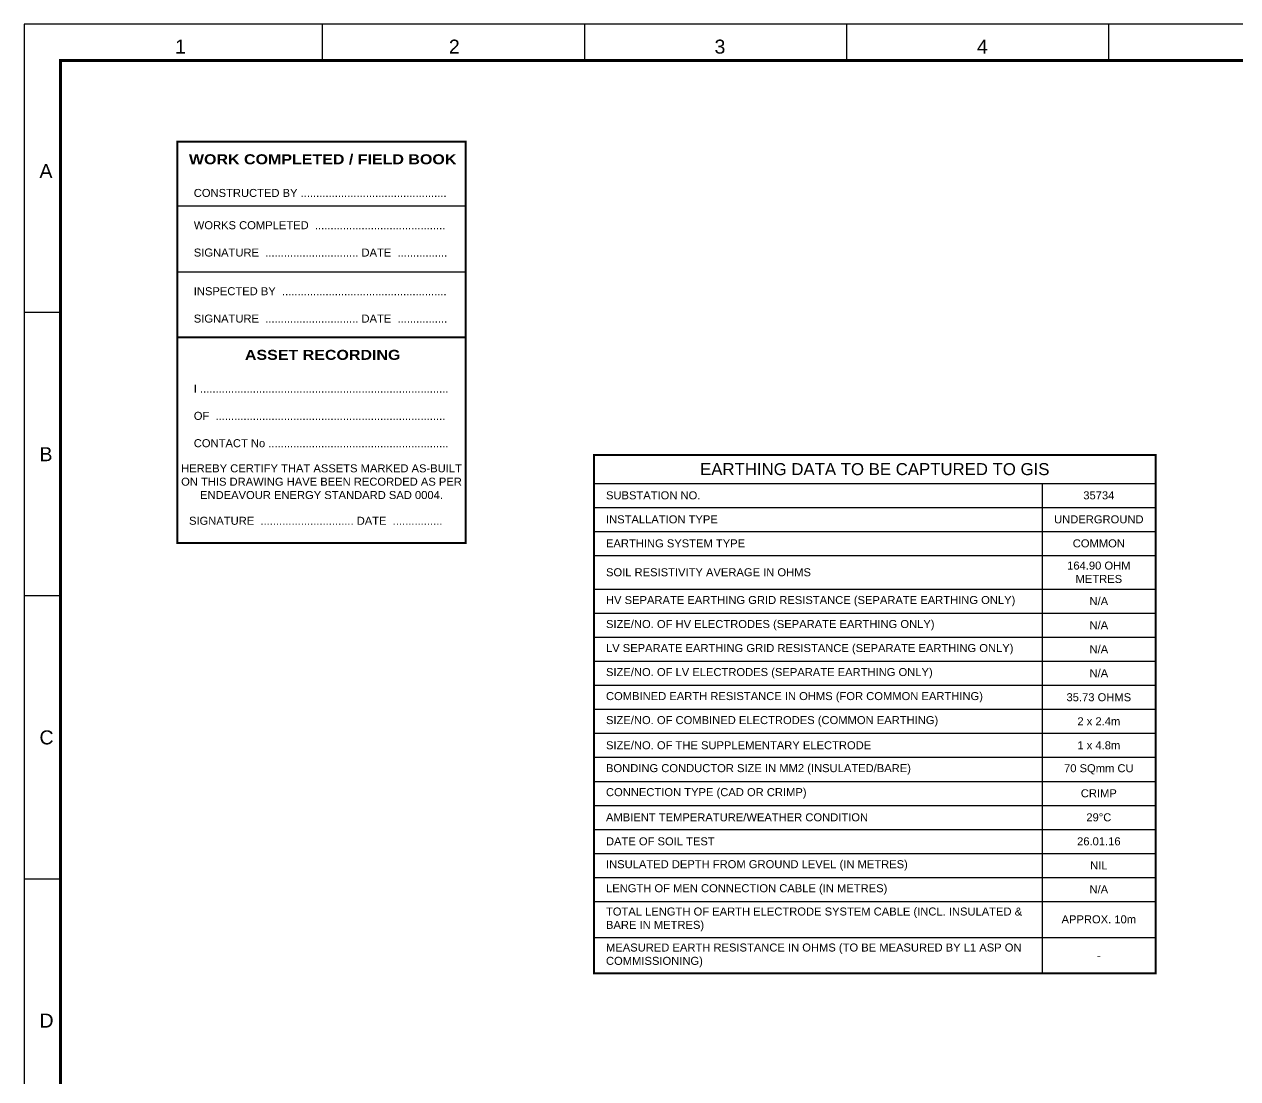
# Paper-space layout 'Retic (2)' of a CAD drawing. Header units: metres. Extents: x -30 to 775, y -5 to 571.
# Drawn here: x -29.7 to 273.6, y 307.4 to 570.9 of the extents above; entities that cross this region are included whole.
import ezdxf
from ezdxf.enums import TextEntityAlignment as Align

# ---------------------------------------------------------------- set-up
doc = ezdxf.new("R2010")
doc.units = ezdxf.units.M
doc.header["$LTSCALE"] = 0.7
doc.layers.get('0').update_dxf_attribs({"color": 6})
for name, color, linetype in [('_User Miscellaneous1', 3, 'Continuous'), ('Notes', 7, 'Continuous'), ('SupportsUG_SP_EXT', 7, 'Continuous')]:
    doc.layers.add(name, color=color, linetype=linetype)
doc.layers.get('SupportsUG_SP_EXT').off()
doc.styles.add('ARIAL', font='arial.ttf', dxfattribs={"height": 2})
doc.styles.add('iecISOCP', font='isocp.shx')
doc.styles.get("Standard").update_dxf_attribs({"font": 'arial.ttf'})
doc.styles.add('STYLE2', font='')
doc.styles.get('STYLE2').set_extended_font_data('Arial Black')

# ---------------------------------------------------------------- blocks, each defined once
blk = doc.blocks.new('A1_FRAME_TITLE')
at = {"layer": 'Notes', "linetype": 'Continuous'}
for p, q in [((53.96, 564.21), (53.96, 573.26)), ((119.47, 564.17), (119.47, 573.26)), ((184.98, 564.21), (184.98, 573.26)), ((250.49, 564.17), (250.49, 573.26)), ((-11.55, 501.22), (-20.59, 501.22)), ((-11.55, 430.47), (-20.59, 430.47)), ((-11.55, 359.72), (-20.59, 359.72))]:
    blk.add_line(p, q, dxfattribs=at)
at = {"layer": 'Notes', "color": 7, "linetype": 'Continuous'}
blk.add_lwpolyline([(-20.59, -3.07), (783.6, -3.07), (783.6, 573.26), (-20.59, 573.26)], close=True, dxfattribs=at)
at = {"layer": 'Notes', "color": 7, "linetype": 'Continuous', "const_width": 0.8}
blk.add_lwpolyline([(-11.55, 5.97), (774.56, 5.97), (774.56, 564.21), (-11.55, 564.21)], close=True, dxfattribs=at)
at = {"layer": 'Notes', "color": 7, "style": 'ARIAL'}
for s, p in [('1', (17.07, 565.92)), ('2', (85.52, 565.92)), ('3', (151.91, 565.92)), ('4', (217.49, 565.92)), ('A', (-16.8, 534.85)), ('B', (-16.8, 464.1)), ('C', (-16.8, 393.35)), ('D', (-16.8, 322.6))]:
    blk.add_text(s, height=3.5, dxfattribs=at).set_placement(p)
at = {"layer": 'Notes', "color": 7}
blk.add_attdef('EPD_REF_NO', text='', height=5, dxfattribs=at).set_placement((739.57, 52.77), align=Align.CENTER)
at = {"layer": 'Notes', "color": 3, "style": 'iecISOCP', "flags": 8}
blk.add_attdef('VERSION_NO', text='', height=2.5, rotation=90, dxfattribs=at).set_placement((252.27, 44.54), align=Align.MIDDLE_CENTER)
at = {"layer": 'Notes', "color": 7, "style": 'ARIAL'}
for tag, p in [('CAP_NO', (463.39, 43.46)), ('IE_NUM', (463.26, 37.81)), ('REF_No_1', (285.45, 32.31)), ('REF_1', (307.01, 32.31)), ('GEN_WO', (391.91, 31.76)), ('HV_SWITCH', (463.67, 32.16)), ('REF_No_2', (285.45, 26.31)), ('REF_2', (307.01, 26.31)), ('OH_WO', (391.91, 25.81)), ('UBD_REF', (463.26, 25.83)), ('REF_No_3', (285.45, 20.31)), ('REF_3', (307.01, 20.31)), ('UG_WO', (391.91, 20.05)), ('GIS_MAP_No', (463.26, 20.04)), ('REF_No_4', (285.45, 14.31)), ('REF_4', (307.01, 14.31)), ('SUB_WO', (391.91, 13.81)), ('HV_OP_DIAG', (463.53, 14.2)), ('LGA', (463.15, 7.78))]:
    blk.add_attdef(tag, p, '', height=2, dxfattribs=at)
at = {"layer": 'Notes', "color": 7, "style": 'ARIAL', "width": 1.1}
for tag, p in [('T1', (634.58, 39.47)), ('T2', (634.58, 34.35)), ('T3', (634.58, 28.92)), ('T4', (634.58, 23.66)), ('T5', (634.58, 18.23)), ('T6', (634.58, 12.97))]:
    blk.add_attdef(tag, text='', height=3.5, dxfattribs=at).set_placement(p, align=Align.CENTER)
at = {"layer": 'Notes', "color": 7, "style": 'ARIAL'}
for tag, height, p in [('scale', 2, (517.96, 33.27)), ('DRAWN', 2, (517.96, 24.93)), ('REV', 5, (770.26, 17.1)), ('CHD', 2, (517.96, 8.93)), ('DESIGN', 2, (555.82, 9.15))]:
    blk.add_attdef(tag, text='', height=height, dxfattribs=at).set_placement(p, align=Align.CENTER)
blk.add_attdef('NUM', text='', height=7, dxfattribs=at).set_placement((742.57, 20.12), align=Align.MIDDLE_CENTER)
for tag, p in [('NS', (742.33, 8.12)), ('SHTS', (754.14, 8.12))]:
    blk.add_attdef(tag, text='', height=2, dxfattribs=at).set_placement(p, align=Align.MIDDLE)
at = {"layer": 'Notes', "style": 'iecISOCP'}
blk.add_attdef('ExportID', (-11.53, 2.35), '', height=2.5, dxfattribs=at)
at = {"layer": 'Notes', "style": 'iecISOCP', "flags": 1}
for tag, p in [('ProjectType', (-6.43, -26.84)), ('ProjectNumber', (2.95, -26.86)), ('DrawingNumber', (14.91, -26.85)), ('ProjectDescription', (26.96, -26.87)), ('ExportDate', (39.68, -26.83)), ('ExportUserName', (48.55, -26.84)), ('DesignerCompanyName', (60.88, -26.84)), ('ExportAreaOfInterest', (76.49, -26.86)), ('GIS_SUCCESS', (91.39, -26.82)), ('CAD_SUCCESS', (101.18, -26.83)), ('DEPOTCODE', (111.5, -26.92)), ('ExportCategories', (119.48, -26.84)), ('Comments', (133.78, -26.93)), ('EPD_-_VERSION_1.5', (141.2, -26.93))]:
    blk.add_attdef(tag, p, '', height=1, dxfattribs=at)
blk = doc.blocks.new('A$C274A1714')
at = {"color": 7}
for p, q in [((11.87, -27.87), (83.87, -27.87)), ((11.87, -44.36), (83.87, -44.36))]:
    blk.add_line(p, q, dxfattribs=at)
at = {"color": 7, "const_width": 0.5}
blk.add_lwpolyline([(11.87, -61.46), (11.87, -11.87), (83.87, -11.87), (83.87, -60.73)], dxfattribs=at)
blk.add_lwpolyline([(83.87, -60.73), (83.87, -112.17), (11.87, -112.17), (11.87, -60.73)], close=True, dxfattribs=at)
at = {"color": 7, "style": 'STYLE2'}
for s, p in [('WORK COMPLETED / FIELD BOOK', (48.16, -16.27)), ('ASSET RECORDING', (48.16, -65.13))]:
    blk.add_text(s, height=2.5, dxfattribs=at).set_placement(p, align=Align.MIDDLE_CENTER)
at = {"color": 7, "style": 'ARIAL'}
for s, p in [('CONSTRUCTED BY ...............................................', (15.95, -25.68)), ('WORKS COMPLETED  ..........................................', (15.95, -33.74)), ('SIGNATURE  .............................. DATE  ................', (15.95, -40.57)), ('INSPECTED BY  .....................................................  ', (15.95, -50.23)), ('SIGNATURE  .............................. DATE  ................', (15.95, -57.07)), ('I ................................................................................', (15.95, -74.54)), ('OF  ..........................................................................', (15.95, -81.37)), ('CONTACT No ..........................................................', (15.95, -88.2)), ('SIGNATURE  .............................. DATE  ................', (14.76, -107.58))]:
    blk.add_text(s, height=2, dxfattribs=at).set_placement(p)
at = {"color": 7, "insert": (47.87, -96.83), "char_height": 2, "width": 72.0478, "attachment_point": 5, "style": 'ARIAL'}
blk.add_mtext('HEREBY CERTIFY THAT ASSETS MARKED AS-BUILT ON THIS DRAWING HAVE BEEN RECORDED AS PER ENDEAVOUR ENERGY STANDARD SAD 0004. ', dxfattribs=at)
blk = doc.blocks.new('*T5556')
at = {"layer": '_User Miscellaneous1', "linetype": 'ByBlock', "lineweight": -2, "transparency": 16777216}
for p, q in [((0, 0), (140.34, 0)), ((0, 0), (0, -129.49)), ((140.34, 0), (140.34, -129.49)), ((0, -7.07), (112, -7.07)), ((112, -7.07), (112, -129.49)), ((0, -13.07), (140.34, -13.07)), ((0, -19.07), (140.34, -19.07)), ((0, -25.07), (140.34, -25.07)), ((0, -33.51), (140.34, -33.51)), ((0, -39.51), (140.34, -39.51)), ((0, -45.51), (140.34, -45.51)), ((0, -51.51), (140.34, -51.51)), ((0, -57.51), (140.34, -57.51)), ((0, -63.51), (140.34, -63.51)), ((0, -69.51), (140.34, -69.51)), ((0, -75.51), (140.34, -75.51)), ((0, -81.51), (140.34, -81.51)), ((0, -87.51), (140.34, -87.51)), ((0, -93.51), (140.34, -93.51)), ((0, -99.51), (140.34, -99.51)), ((0, -105.51), (140.34, -105.51)), ((0, -111.51), (140.34, -111.51)), ((0, -120.5), (140.34, -120.5)), ((0, -129.49), (140.34, -129.49))]:
    blk.add_line(p, q, dxfattribs=at)
at = {"layer": '_User Miscellaneous1', "color": 0, "linetype": 'ByBlock', "lineweight": -2, "transparency": 16777216}
blk.add_line((112, -7.07), (140.34, -7.07), dxfattribs=at)
at = {"layer": '_User Miscellaneous1', "color": 7, "transparency": 16777216}
for s, insert, char_height, width, attachment_point in [('EARTHING DATA TO BE CAPTURED TO GIS', (70.17, -3.53), 3, 134.344, 5), ('SUBSTATION NO. ', (3, -10.07), 2, 106, 4), ('35734', (126.17, -10.07), 2, 22.344, 5), ('INSTALLATION TYPE', (3, -16.07), 2, 106, 4), ('UNDERGROUND', (126.17, -16.07), 2, 22.344, 5), ('EARTHING SYSTEM TYPE', (3, -22.07), 2, 106, 4), ('COMMON', (126.17, -22.07), 2, 22.344, 5), ('164.90 OHM METRES', (126.17, -29.29), 2, 22.344, 5), ('SOIL RESISTIVITY AVERAGE IN OHMS', (3, -29.29), 2, 106, 4), ('HV SEPARATE EARTHING GRID RESISTANCE (SEPARATE EARTHING ONLY)', (3, -36.51), 2, 106, 4), ('N/A', (126.17, -36.51), 2, 22.344, 5), ('SIZE/NO. OF HV ELECTRODES (SEPARATE EARTHING ONLY)', (3, -42.51), 2, 106, 4), ('N/A', (126.17, -42.51), 2, 22.344, 5), ('LV SEPARATE EARTHING GRID RESISTANCE (SEPARATE EARTHING ONLY)', (3, -48.51), 2, 106, 4), ('N/A', (126.17, -48.51), 2, 22.344, 5), ('SIZE/NO. OF LV ELECTRODES (SEPARATE EARTHING ONLY)', (3, -54.51), 2, 106, 4), ('N/A', (126.17, -54.51), 2, 22.344, 5), ('COMBINED EARTH RESISTANCE IN OHMS (FOR COMMON EARTHING)', (3, -60.51), 2, 106, 4), ('35.73 OHMS', (126.17, -60.51), 2, 22.344, 5), ('SIZE/NO. OF COMBINED ELECTRODES (COMMON EARTHING)', (3, -66.51), 2, 106, 4), ('2 x 2.4m', (126.17, -66.51), 2, 22.344, 5), ('SIZE/NO. OF THE SUPPLEMENTARY ELECTRODE', (3, -72.51), 2, 106, 4), ('1 x 4.8m', (126.17, -72.51), 2, 22.344, 5), ('BONDING CONDUCTOR SIZE IN MM2 (INSULATED/BARE)', (3, -78.51), 2, 106, 4), ('70 SQmm CU', (126.17, -78.51), 2, 22.344, 5), ('CONNECTION TYPE (CAD OR CRIMP)', (3, -84.51), 2, 106, 4), ('CRIMP', (126.17, -84.51), 2, 22.344, 5), ('AMBIENT TEMPERATURE/WEATHER CONDITION', (3, -90.51), 2, 106, 4), ('29%%DC', (126.17, -90.51), 2, 22.344, 5), ('DATE OF SOIL TEST', (3, -96.51), 2, 106, 4), ('26.01.16', (126.17, -96.51), 2, 22.344, 5), ('INSULATED DEPTH FROM GROUND LEVEL (IN METRES)', (3, -102.51), 2, 106, 4), ('NIL', (126.17, -102.51), 2, 22.344, 5), ('LENGTH OF MEN CONNECTION CABLE (IN METRES)', (3, -108.51), 2, 106, 4), ('N/A', (126.17, -108.51), 2, 22.344, 5), ('TOTAL LENGTH OF EARTH ELECTRODE SYSTEM CABLE (INCL. INSULATED & BARE IN METRES)', (3, -116), 2, 106, 4), ('APPROX. 10m', (126.17, -116), 2, 22.344, 5), ('MEASURED EARTH RESISTANCE IN OHMS (TO BE MEASURED BY L1 ASP ON COMMISSIONING)', (3, -124.99), 2, 106, 4), ('-', (126.17, -124.99), 2, 22.344, 5)]:
    blk.add_mtext(s, dxfattribs=dict(at, insert=insert, char_height=char_height, width=width, attachment_point=attachment_point))

psp = doc.layouts.new('Retic (2)')

# ---------------------------------------------------------------- linework, layer by layer
at = {"layer": '_User Miscellaneous1', "color": 7, "const_width": 0.5}
psp.add_lwpolyline([(112.71, 463.24), (253.06, 463.24), (253.06, 333.75), (112.71, 333.75)], close=True, dxfattribs=at)

# ---------------------------------------------------------------- block references
for name, p in [('A$C274A1714', (-3.26, 553.41)), ('*T5556', (112.71, 463.24))]:
    psp.add_blockref(name, p)
at = {"layer": 'SupportsUG_SP_EXT'}
psp.add_blockref('A1_FRAME_TITLE', (-9.08, -2.39), dxfattribs=at)

doc.saveas('drawing.dxf')
